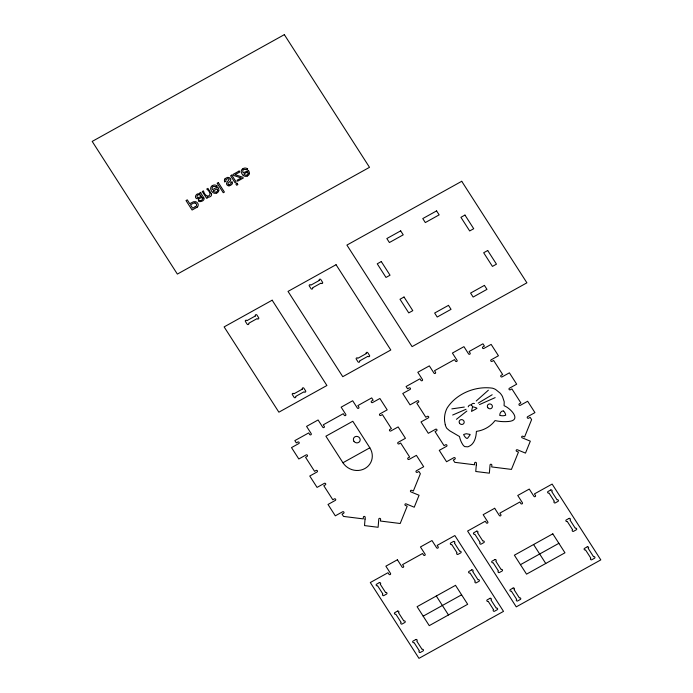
<?xml version="1.0" encoding="UTF-8"?>
<svg xmlns="http://www.w3.org/2000/svg" width="693" height="693" viewBox="0 0 693 693"><rect width="100%" height="100%" fill="white"/><g stroke="black" fill="none" stroke-linecap="round" stroke-linejoin="round"><path stroke-width="1.04" d="M472.479 407.189L471.5 411.399L475.485 409.277A6.471 6.046 24.6 0 0 476.16 408.818L476.394 408.636A5.916 5.527 24.6 0 1 476.992 408.246A10.923 10.204 24.6 0 0 472.903 406.904L471.327 404.998A2.053 1.914 24.6 0 0 469.802 405.119A2.685 2.512 24.6 0 0 468.234 406.817M469.993 435.005L467.55 438.331L466.528 438.314A8.377 7.831 24.6 0 1 463.626 434.494L466.25 433.723L470.062 434.433M225.086 178.872L225.675 178.352A6.575 6.142 24.6 0 1 226.394 177.91C228.257 176.377 232.016 178.387 230.457 180.769A10.577 9.875 24.6 0 1 229.833 181.479L228.395 182.952A3.837 3.586 24.6 0 0 228.179 183.186A1.308 1.221 24.6 0 0 227.945 183.714A0.91 0.849 24.6 0 0 228.82 184.624M476.247 400.978L488.357 390.202M456.436 419.317L466.874 411.044M242.42 169.083L242.741 168.841A3.915 3.656 24.6 0 1 247.722 168.979M198.813 199.887C196.292 202.988 205.319 201.741 203.933 198.137M217.03 186.114C215.904 187.56 213.201 185.014 212.24 187.526C210.854 193.425 218.26 183.524 218.702 189.111A3.699 3.456 24.6 0 1 218.771 190.61M247.583 169.135C246.483 170.634 244.005 168.078 242.896 170.348C241.285 174.957 246.847 170.928 248.492 170.469M478.222 403.118L492.186 394.741M195.209 206.774L192.645 208.203L190.471 204.816L192.957 203.439A6.029 5.631 24.6 0 1 193.685 203.092L194.785 202.893A1.551 1.447 24.6 0 1 195.088 202.945M213.245 190.973L217.126 188.817A3.041 2.833 24.6 0 1 217.567 190.358M342.94 462.742L369.837 447.799L352.806 421.257L325.901 436.209L342.94 462.742A16.095 15.038 24.6 0 0 364.899 468.537A16.095 15.038 24.6 0 0 369.837 447.799M423.172 616.164L461.599 594.811M520.46 564.674L558.887 543.321M479.513 404.582L495.149 397.626M452.668 415.029L466.042 409.268M230.951 182.285L232.198 181.8L232.484 182.943A1.784 1.672 24.6 0 1 232.432 183.368L232.077 184.078A3.76 3.508 24.6 0 1 231.713 184.503L230.682 185.256A4.288 4.011 24.6 0 1 229.262 185.741M224.731 181.817L226.013 181.349L225.797 180.466A1.672 1.559 24.6 0 1 226.022 179.686L227.477 178.664L228.837 178.768A1.1 1.022 24.6 0 1 229.253 179.227L226.646 182.952A1.966 1.836 24.6 0 0 226.524 183.498A2.2 2.053 24.6 0 0 228.603 185.741M198.458 198.744C193.148 199.506 195.669 192.16 199.887 193.988A3.041 2.841 24.6 0 1 199.575 193.018L200.814 192.333A3.084 2.876 24.6 0 0 201.1 193.46L201.152 193.538A14.189 13.254 24.6 0 0 201.533 194.213L203.508 197.323A6.116 5.717 24.6 0 1 203.95 198.129M451.862 408.879L464.31 407.06M229.296 185.733L228.603 185.759M200.251 195.157C197.011 192.827 195.296 199.134 199.246 197.271A11.495 10.742 24.6 0 1 201.446 196.613M243.269 175.398L242.333 174.402A7.606 7.112 24.6 0 1 241.926 173.778L241.381 172.574A3.656 3.413 24.6 0 1 242.394 169.057M202.209 197.8L202.044 197.557A14.631 13.669 24.6 0 0 199.697 198.354L199.168 198.519A6.783 6.332 24.6 0 1 198.458 198.752M533.584 544.525L545.755 563.478M201.455 196.647L201.187 196.214A3.621 3.387 24.6 0 0 200.268 195.131M436.304 596.006L448.466 614.96M248.51 170.495L249.255 172.133A3.699 3.456 24.6 0 1 249.324 173.631M445.278 424.861L444.585 420.902A26.412 24.671 24.6 0 1 447.089 408.108C456.306 393.615 475.485 385.758 492.368 388.167A13.505 12.621 24.6 0 1 495.66 389.509L500.069 393.078A17.801 16.632 24.6 0 1 502.503 396.569L504.218 401.775L504.088 405.717C510.42 408.142 522.279 420.374 508.497 421.491A41.104 38.401 24.6 0 1 495.053 420.573L493.321 422.669A30.094 28.118 24.6 0 1 479.184 430.873L476.412 431.401C476.126 437.127 474.532 444.135 468.641 446.526A7.346 6.869 24.6 0 1 467.688 446.82L464.769 446.604A3.318 3.101 24.6 0 1 464.275 446.301L463.21 445.218A12.405 11.582 24.6 0 1 462.664 444.43A23.571 22.02 24.6 0 1 459.502 436.529L449.61 430.734L446.82 428.335A11.374 10.62 24.6 0 1 445.33 424.852M248.241 173.423A2.417 2.261 24.6 0 1 243.832 173.978L247.678 171.838A3.041 2.833 24.6 0 1 248.12 173.38M249.341 173.631A3.63 3.396 24.6 0 1 247.808 175.727A4.851 4.53 24.6 0 1 247.28 176.013M247.288 176.031A3.742 3.5 24.6 0 1 243.234 175.433M224.757 181.809A3.11 2.902 24.6 0 1 224.982 178.803M228.829 184.693A2.659 2.477 24.6 0 0 230.189 184.147A1.828 1.707 24.6 0 0 231.124 182.242M217.68 190.402A2.417 2.261 24.6 0 1 213.279 190.956M218.789 190.61A3.63 3.396 24.6 0 1 217.256 192.706A4.851 4.53 24.6 0 1 216.718 192.992M216.736 193.009A3.742 3.5 24.6 0 1 212.682 192.411L211.781 191.381A7.606 7.112 24.6 0 1 211.365 190.757L210.819 189.553A3.656 3.413 24.6 0 1 211.833 186.036M212.171 185.802A3.915 3.656 24.6 0 1 217.169 185.958M211.33 193.832A6.28 5.873 24.6 0 0 210.854 192.983L207.917 188.383L206.739 189.042C214.596 195.218 205.83 200.104 203.447 190.87L202.269 191.519L206.67 198.38L207.735 197.791L207.103 196.821L207.666 197.029A2.885 2.694 24.6 0 0 209.321 197.029L209.684 196.899A2.885 2.694 24.6 0 0 211.512 193.806M198.7 200.026A2.564 2.391 24.6 0 0 202.581 199.056A1.741 1.629 24.6 0 0 202.2 197.886M195.062 203.058A2.001 1.862 24.6 0 1 196.24 206.098L196.197 206.124A7.753 7.242 24.6 0 1 195.201 206.765M197.219 207.216A3.404 3.179 24.6 0 0 195.556 201.663L193.416 201.776L189.752 203.699L187.283 199.853L186.01 200.554L192.091 210.022L195.946 207.883A10.161 9.494 24.6 0 0 197.124 207.12M500.129 415.436A8.966 8.377 24.6 0 0 505.708 415.228A7.961 7.441 24.6 0 0 504.313 411.876A2.477 2.313 24.6 0 0 503.465 411.044M503.439 411.079A1.291 1.204 24.6 0 0 502.962 410.975L502.373 411.062A2.859 2.677 24.6 0 0 501.619 411.451A4.816 4.505 24.6 0 0 499.835 415.263M471.327 405.007A2.417 2.261 24.6 0 1 474.471 403.569M365.046 519.118L364.509 525.589L378.109 527.286L378.794 519.092A0.918 0.858 24.6 0 1 379.773 518.338A0.918 0.858 24.6 0 1 380.613 519.317L380.466 521.041L400.19 523.501L407.207 506.176L405.544 505.492A0.918 0.858 24.6 0 1 404.989 504.322A0.918 0.858 24.6 0 1 406.211 503.915L414.232 507.215L419.074 495.261L411.027 491.952A0.918 0.858 24.6 0 1 410.473 490.783A0.918 0.858 24.6 0 1 411.694 490.367L413.34 491.042L420.365 473.717L418.901 471.448L417.368 472.297A0.918 0.858 24.6 0 1 416.112 471.968A0.918 0.858 24.6 0 1 416.398 470.781L423.692 466.727L416.398 455.353L409.095 459.407A0.918 0.858 24.6 0 1 407.839 459.078A0.918 0.858 24.6 0 1 408.116 457.891L409.658 457.042L400.658 443.018L399.151 443.849A0.918 0.858 24.6 0 1 397.86 443.537A0.918 0.858 24.6 0 1 398.18 442.333L405.448 438.297L398.146 426.923L390.878 430.959A0.918 0.858 24.6 0 1 389.587 430.648A0.918 0.858 24.6 0 1 389.908 429.443L391.406 428.612L382.406 414.587L380.864 415.436A0.918 0.858 24.6 0 1 379.608 415.107A0.918 0.858 24.6 0 1 379.894 413.92L387.196 409.866L379.894 398.492L372.591 402.546A0.918 0.858 24.6 0 1 371.335 402.217A0.918 0.858 24.6 0 1 371.621 401.03L373.155 400.182L371.699 397.903L357.865 405.587L358.835 407.103A0.918 0.858 24.6 0 1 358.541 408.298A0.918 0.858 24.6 0 1 357.276 407.926L352.676 400.762L341.147 407.163L345.772 414.371A0.918 0.858 24.6 0 1 345.486 415.549A0.918 0.858 24.6 0 1 344.23 415.22L343.26 413.704L323.276 424.809L324.255 426.325A0.918 0.858 24.6 0 1 323.969 427.512A0.918 0.858 24.6 0 1 322.713 427.183L318.087 419.975L306.566 426.386L311.183 433.584A0.918 0.858 24.6 0 1 310.888 434.78A0.918 0.858 24.6 0 1 309.624 434.407L308.68 432.926L294.846 440.609L296.301 442.879L297.843 442.03A0.918 0.858 24.6 0 1 299.09 442.359A0.918 0.858 24.6 0 1 298.813 443.546L291.51 447.6L298.813 458.974L306.115 454.92A0.918 0.858 24.6 0 1 307.363 455.249A0.918 0.858 24.6 0 1 307.086 456.436L305.552 457.285L314.553 471.318L316.051 470.478A0.918 0.858 24.6 0 1 317.342 470.79A0.918 0.858 24.6 0 1 317.03 471.994L309.762 476.03L317.065 487.404L324.324 483.368A0.918 0.858 24.6 0 1 325.615 483.679A0.918 0.858 24.6 0 1 325.303 484.883L323.796 485.715L332.805 499.748L334.338 498.891A0.918 0.858 24.6 0 1 335.594 499.22A0.918 0.858 24.6 0 1 335.308 500.407L328.014 504.461L335.308 515.835L342.611 511.78A0.918 0.858 24.6 0 1 343.867 512.11A0.918 0.858 24.6 0 1 343.589 513.296L342.047 514.145L343.511 516.424L363.236 518.884L363.375 517.221A0.918 0.858 24.6 0 1 364.345 516.406A0.918 0.858 24.6 0 1 365.194 517.42L365.046 519.118M476.299 465.012L475.753 471.483L489.362 473.18L490.046 464.986A0.918 0.858 24.6 0 1 491.025 464.241A0.918 0.858 24.6 0 1 491.857 465.22L491.709 466.935L511.434 469.404L518.459 452.079L516.787 451.394A0.918 0.858 24.6 0 1 516.233 450.225A0.918 0.858 24.6 0 1 517.454 449.809L525.485 453.109L530.327 441.164L522.271 437.855A0.918 0.858 24.6 0 1 521.716 436.677A0.918 0.858 24.6 0 1 522.946 436.269L524.592 436.945L531.609 419.62L530.154 417.342L528.612 418.2A0.918 0.858 24.6 0 1 527.364 417.87A0.918 0.858 24.6 0 1 527.642 416.684L534.944 412.621L527.642 401.256L520.339 405.31A0.918 0.858 24.6 0 1 519.083 404.981A0.918 0.858 24.6 0 1 519.369 403.794L520.902 402.936L511.902 388.912L510.403 389.752A0.918 0.858 24.6 0 1 509.112 389.44A0.918 0.858 24.6 0 1 509.424 388.236L516.692 384.191L509.39 372.825L502.13 376.862A0.918 0.858 24.6 0 1 500.84 376.55A0.918 0.858 24.6 0 1 501.152 375.346L502.659 374.506L493.65 360.481L492.117 361.339A0.918 0.858 24.6 0 1 490.861 361.01A0.918 0.858 24.6 0 1 491.146 359.823L498.44 355.76L491.146 344.395L483.844 348.449A0.918 0.858 24.6 0 1 482.588 348.12A0.918 0.858 24.6 0 1 482.865 346.933L484.407 346.076L482.943 343.806L469.109 351.49L470.088 353.006A0.918 0.858 24.6 0 1 469.785 354.201A0.918 0.858 24.6 0 1 468.529 353.828L463.929 346.656L452.399 353.066L457.016 360.265A0.918 0.858 24.6 0 1 456.739 361.451A0.918 0.858 24.6 0 1 455.483 361.122L454.513 359.606L434.528 370.703L435.499 372.228A0.918 0.858 24.6 0 1 435.221 373.406A0.918 0.858 24.6 0 1 433.965 373.077L429.339 365.878L417.81 372.28L422.435 379.487A0.918 0.858 24.6 0 1 422.132 380.682A0.918 0.858 24.6 0 1 420.876 380.301L419.923 378.82L406.089 386.512L407.553 388.782L409.087 387.924A0.918 0.858 24.6 0 1 410.343 388.262A0.918 0.858 24.6 0 1 410.057 389.449L402.763 393.503L410.057 404.877L417.359 400.814A0.918 0.858 24.6 0 1 418.615 401.152A0.918 0.858 24.6 0 1 418.329 402.33L416.796 403.187L425.797 417.212L427.304 416.38A0.918 0.858 24.6 0 1 428.595 416.692A0.918 0.858 24.6 0 1 428.274 417.896L421.006 421.933L428.309 433.307L435.576 429.27A0.918 0.858 24.6 0 1 436.867 429.582A0.918 0.858 24.6 0 1 436.547 430.786L435.048 431.618L444.048 445.642L445.59 444.793A0.918 0.858 24.6 0 1 446.846 445.123A0.918 0.858 24.6 0 1 446.561 446.309L439.258 450.363L446.561 461.737L453.863 457.675A0.918 0.858 24.6 0 1 455.119 458.012A0.918 0.858 24.6 0 1 454.833 459.199L453.3 460.048L454.755 462.326L474.48 464.786L474.627 463.115A0.918 0.858 24.6 0 1 475.597 462.309A0.918 0.858 24.6 0 1 476.438 463.322L476.299 465.012M284.338 34.65L92.195 141.415L177.365 274.09L369.508 167.325L284.338 34.65M218.338 182.597L217.16 183.247L223.241 192.715L224.419 192.065L218.338 182.597M231.783 175.121L230.604 175.779L235.005 182.64L236.183 181.982L231.783 175.121M239.111 171.05L232.952 174.471L233.558 175.416L241.207 177.971L237.015 180.241L237.621 181.185L243.304 178.032L242.81 177.261L235.014 174.61L239.752 172.055L239.111 171.05M237.006 183.255L235.819 183.914L236.685 185.248L237.864 184.589L237.006 183.255M461.729 181.289L346.907 245.088L412.084 346.621L526.905 282.822L461.729 181.289M272.167 300.208L224.125 326.897L278.881 412.188L326.914 385.499L272.167 300.208M336.053 264.709L288.019 291.398L342.766 376.689L390.8 350L336.053 264.709M400.675 230.864L386.841 238.548L389.397 242.533L403.231 234.84L400.675 230.864M436.599 210.897L422.765 218.581L425.32 222.566L439.154 214.873L436.599 210.897M255.414 315.947L246.959 320.642A0.918 0.858 24.6 0 0 245.703 320.313A0.918 0.858 24.6 0 0 245.426 321.491L247.124 324.151A0.918 0.858 24.6 0 0 248.38 324.48A0.918 0.858 24.6 0 0 248.666 323.293L257.12 318.598A0.918 0.858 24.6 0 0 258.376 318.927A0.918 0.858 24.6 0 0 258.654 317.74L256.956 315.09A0.918 0.858 24.6 0 0 255.7 314.761A0.918 0.858 24.6 0 0 255.414 315.947M319.3 280.448L310.854 285.144A0.918 0.858 24.6 0 0 309.598 284.814A0.918 0.858 24.6 0 0 309.312 285.992L311.018 288.652A0.918 0.858 24.6 0 0 312.274 288.981A0.918 0.858 24.6 0 0 312.552 287.794L321.006 283.099A0.918 0.858 24.6 0 0 322.262 283.428A0.918 0.858 24.6 0 0 322.548 282.242L320.842 279.591A0.918 0.858 24.6 0 0 319.586 279.262A0.918 0.858 24.6 0 0 319.3 280.448M381.28 261.564L377.243 263.808L386.001 277.451L390.038 275.208L381.28 261.564M464.96 215.073L460.923 217.316L469.681 230.96L473.717 228.716L464.96 215.073M404.028 297.011L400 299.255L408.757 312.898L412.794 310.655L404.028 297.011M487.707 250.511L483.671 252.754L492.437 266.407L496.465 264.163L487.707 250.511M448.484 305.353L434.65 313.037L437.205 317.022L451.039 309.329L448.484 305.353M484.416 285.386L470.582 293.07L473.137 297.054L486.971 289.362L484.416 285.386M302.382 389.102L293.927 393.806A0.918 0.858 24.6 0 0 292.671 393.468A0.918 0.858 24.6 0 0 292.385 394.655L294.092 397.314A0.918 0.858 24.6 0 0 295.348 397.643A0.918 0.858 24.6 0 0 295.625 396.457L304.08 391.762A0.918 0.858 24.6 0 0 305.336 392.091A0.918 0.858 24.6 0 0 305.622 390.904L303.941 388.288A0.918 0.858 24.6 0 0 302.676 387.915A0.918 0.858 24.6 0 0 302.382 389.102M366.268 353.603L357.813 358.307A0.918 0.858 24.6 0 0 356.557 357.969A0.918 0.858 24.6 0 0 356.28 359.156L357.978 361.815A0.918 0.858 24.6 0 0 359.234 362.144A0.918 0.858 24.6 0 0 359.52 360.958L367.974 356.263A0.918 0.858 24.6 0 0 369.23 356.592A0.918 0.858 24.6 0 0 369.508 355.405L367.827 352.789A0.918 0.858 24.6 0 0 366.571 352.408A0.918 0.858 24.6 0 0 366.268 353.603M397.401 559.771L385.871 566.172L390.497 573.371A0.918 0.858 24.6 0 1 390.194 574.566A0.918 0.858 24.6 0 1 388.938 574.194L387.985 572.713L370.305 582.536L418.97 658.35L503.516 611.373L454.851 535.559L437.17 545.382L438.141 546.898A0.918 0.858 24.6 0 1 437.863 548.085A0.918 0.858 24.6 0 1 436.607 547.756L431.982 540.549L420.452 546.959L425.078 554.157A0.918 0.858 24.6 0 1 424.8 555.344A0.918 0.858 24.6 0 1 423.544 555.015L422.565 553.499L402.581 564.596L403.56 566.112A0.918 0.858 24.6 0 1 403.257 567.307A0.918 0.858 24.6 0 1 402.001 566.935L397.401 559.771M494.681 508.281L483.16 514.682L487.777 521.89A0.918 0.858 24.6 0 1 487.482 523.085A0.918 0.858 24.6 0 1 486.217 522.713L485.273 521.223L467.593 531.046L516.259 606.86L600.805 559.892L552.13 484.078L534.459 493.892L535.429 495.408A0.918 0.858 24.6 0 1 535.152 496.595A0.918 0.858 24.6 0 1 533.896 496.266L529.27 489.067L517.74 495.469L522.366 502.668A0.918 0.858 24.6 0 1 522.08 503.854A0.918 0.858 24.6 0 1 520.824 503.525L519.854 502.009L499.87 513.115L500.848 514.63A0.918 0.858 24.6 0 1 500.545 515.826A0.918 0.858 24.6 0 1 499.289 515.453L494.681 508.281M379.27 582.692L376.585 584.19A0.918 0.858 24.6 0 0 376.299 585.377A0.918 0.858 24.6 0 0 377.555 585.706L382.908 594.048A0.918 0.858 24.6 0 0 382.623 595.235A0.918 0.858 24.6 0 0 383.879 595.564L386.573 594.066A0.918 0.858 24.6 0 0 386.85 592.887A0.918 0.858 24.6 0 0 385.603 592.55L380.249 584.208A0.918 0.858 24.6 0 0 380.526 583.03A0.918 0.858 24.6 0 0 379.27 582.692M453.439 541.484L450.779 542.965A0.918 0.858 24.6 0 0 450.459 544.152A0.918 0.858 24.6 0 0 451.723 544.499L457.077 552.832A0.918 0.858 24.6 0 0 456.791 554.019A0.918 0.858 24.6 0 0 458.047 554.348L460.741 552.858A0.918 0.858 24.6 0 0 461.018 551.671A0.918 0.858 24.6 0 0 459.762 551.342L454.409 543A0.918 0.858 24.6 0 0 454.695 541.813A0.918 0.858 24.6 0 0 453.439 541.484M476.559 531.21L473.865 532.7A0.918 0.858 24.6 0 0 473.588 533.887A0.918 0.858 24.6 0 0 474.844 534.216L480.197 542.558A0.918 0.858 24.6 0 0 479.911 543.745A0.918 0.858 24.6 0 0 481.167 544.074L483.861 542.584A0.918 0.858 24.6 0 0 484.138 541.398A0.918 0.858 24.6 0 0 482.882 541.068L477.529 532.726A0.918 0.858 24.6 0 0 477.815 531.54A0.918 0.858 24.6 0 0 476.559 531.21M550.727 490.003L548.068 491.476A0.918 0.858 24.6 0 0 547.739 492.662A0.918 0.858 24.6 0 0 549.012 493.009L554.365 501.351A0.918 0.858 24.6 0 0 554.079 502.538A0.918 0.858 24.6 0 0 555.336 502.867L558.021 501.368A0.918 0.858 24.6 0 0 558.307 500.19A0.918 0.858 24.6 0 0 557.051 499.852L551.697 491.519A0.918 0.858 24.6 0 0 551.983 490.332A0.918 0.858 24.6 0 0 550.727 490.003M397.522 611.122L394.828 612.621A0.918 0.858 24.6 0 0 394.551 613.807A0.918 0.858 24.6 0 0 395.807 614.137L401.16 622.479A0.918 0.858 24.6 0 0 400.875 623.665A0.918 0.858 24.6 0 0 402.131 623.995L404.825 622.496A0.918 0.858 24.6 0 0 405.102 621.318A0.918 0.858 24.6 0 0 403.846 620.98L398.492 612.647A0.918 0.858 24.6 0 0 398.778 611.46A0.918 0.858 24.6 0 0 397.522 611.122M471.69 569.915L469.031 571.396A0.918 0.858 24.6 0 0 468.702 572.583A0.918 0.858 24.6 0 0 469.975 572.929L475.329 581.262A0.918 0.858 24.6 0 0 475.043 582.449A0.918 0.858 24.6 0 0 476.299 582.787L478.984 581.288A0.918 0.858 24.6 0 0 479.27 580.102A0.918 0.858 24.6 0 0 478.014 579.772L472.661 571.43A0.918 0.858 24.6 0 0 472.947 570.244A0.918 0.858 24.6 0 0 471.69 569.915M494.811 559.641L492.117 561.139A0.918 0.858 24.6 0 0 491.839 562.318A0.918 0.858 24.6 0 0 493.095 562.655L498.449 570.989A0.918 0.858 24.6 0 0 498.163 572.175A0.918 0.858 24.6 0 0 499.419 572.505L502.104 571.015A0.918 0.858 24.6 0 0 502.39 569.828A0.918 0.858 24.6 0 0 501.134 569.499L495.781 561.157A0.918 0.858 24.6 0 0 496.067 559.97A0.918 0.858 24.6 0 0 494.811 559.641M568.979 518.433L566.32 519.906A0.918 0.858 24.6 0 0 565.99 521.093A0.918 0.858 24.6 0 0 567.255 521.439L572.609 529.781A0.918 0.858 24.6 0 0 572.331 530.968A0.918 0.858 24.6 0 0 573.587 531.297L576.273 529.807A0.918 0.858 24.6 0 0 576.559 528.62A0.918 0.858 24.6 0 0 575.303 528.283L569.949 519.949A0.918 0.858 24.6 0 0 570.226 518.762A0.918 0.858 24.6 0 0 568.979 518.433M455.518 585.334L417.091 606.687L429.253 625.64L467.68 604.287L455.518 585.334M552.806 533.844L514.371 555.197L526.541 574.15L564.968 552.797L552.806 533.844M415.774 639.561L413.08 641.051A0.918 0.858 24.6 0 0 412.803 642.238A0.918 0.858 24.6 0 0 414.059 642.567L419.412 650.909A0.918 0.858 24.6 0 0 419.126 652.096A0.918 0.858 24.6 0 0 420.382 652.425L423.068 650.926A0.918 0.858 24.6 0 0 423.354 649.748A0.918 0.858 24.6 0 0 422.098 649.41L416.744 641.077A0.918 0.858 24.6 0 0 417.03 639.89A0.918 0.858 24.6 0 0 415.774 639.561M489.942 598.345L487.283 599.826A0.918 0.858 24.6 0 0 486.954 601.013A0.918 0.858 24.6 0 0 488.219 601.359L493.572 609.701A0.918 0.858 24.6 0 0 493.295 610.88A0.918 0.858 24.6 0 0 494.551 611.217L497.236 609.719A0.918 0.858 24.6 0 0 497.522 608.532A0.918 0.858 24.6 0 0 496.266 608.203L490.913 599.861A0.918 0.858 24.6 0 0 491.19 598.674A0.918 0.858 24.6 0 0 489.942 598.345M513.063 588.071L510.369 589.57A0.918 0.858 24.6 0 0 510.083 590.748A0.918 0.858 24.6 0 0 511.339 591.086L516.692 599.419A0.918 0.858 24.6 0 0 516.415 600.606A0.918 0.858 24.6 0 0 517.671 600.935L520.356 599.445A0.918 0.858 24.6 0 0 520.642 598.258A0.918 0.858 24.6 0 0 519.386 597.929L514.033 589.587A0.918 0.858 24.6 0 0 514.31 588.4A0.918 0.858 24.6 0 0 513.063 588.071M587.222 546.864L584.571 548.336A0.918 0.858 24.6 0 0 584.242 549.523A0.918 0.858 24.6 0 0 585.507 549.87L590.86 558.212A0.918 0.858 24.6 0 0 590.583 559.398A0.918 0.858 24.6 0 0 591.831 559.727L594.525 558.237A0.918 0.858 24.6 0 0 594.811 557.051A0.918 0.858 24.6 0 0 593.554 556.713L588.201 548.38A0.918 0.858 24.6 0 0 588.478 547.193A0.918 0.858 24.6 0 0 587.222 546.864M353.976 441.363A3.448 3.222 24.6 0 0 359.866 441.155A3.448 3.222 24.6 0 0 356.471 436.365A3.448 3.222 24.6 0 0 353.976 441.363M459.589 423.336A2.564 2.4 24.6 0 0 463.972 423.154A2.564 2.4 24.6 0 0 461.417 419.603A2.564 2.4 24.6 0 0 459.589 423.336M487.794 407.666A2.564 2.4 24.6 0 0 492.177 407.484A2.564 2.4 24.6 0 0 489.622 403.932A2.564 2.4 24.6 0 0 487.794 407.666"/></g></svg>
